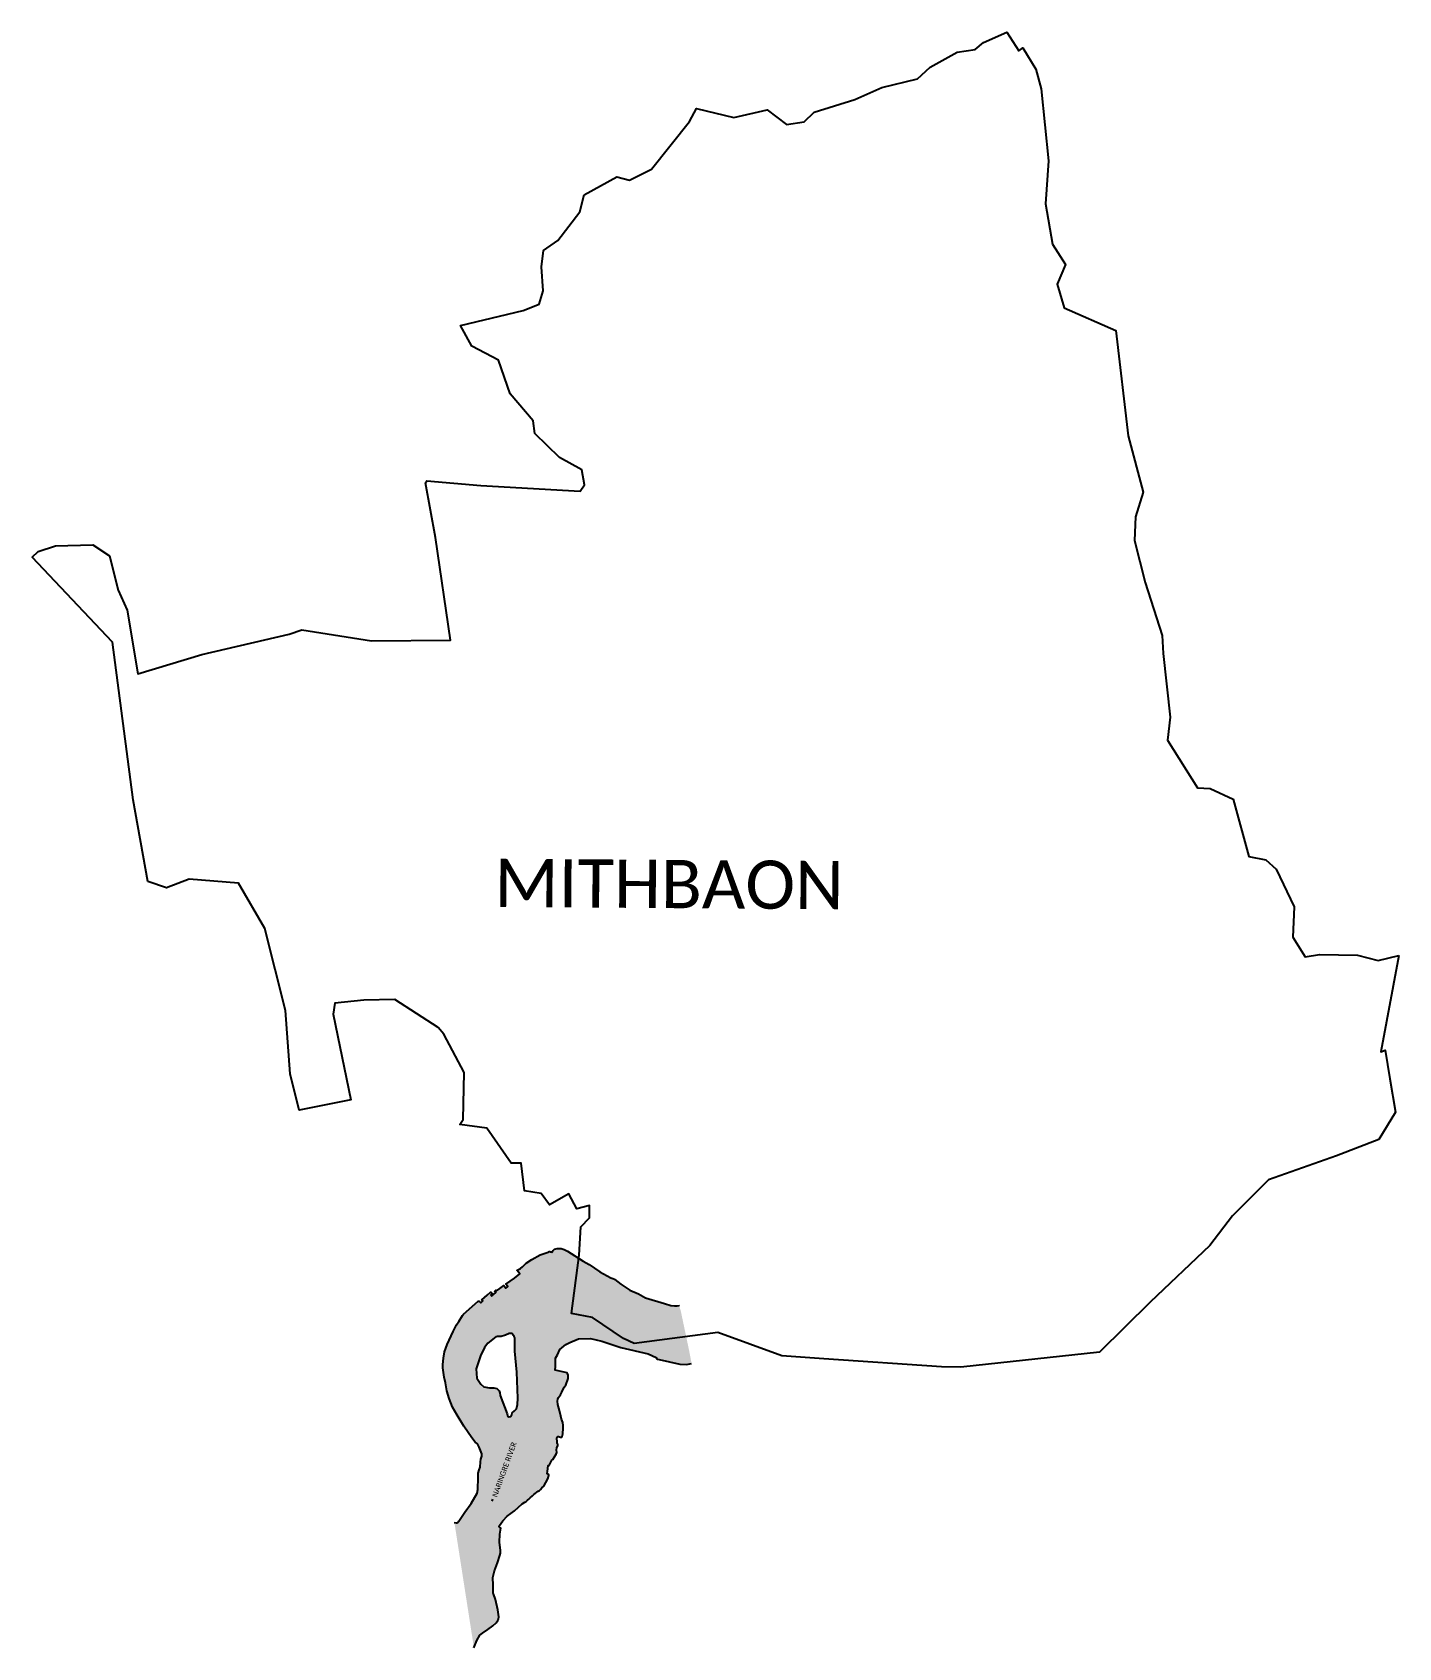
# Model space of a CAD drawing. Header units: metres. Extents: x 328606 to 333715, y 1799874 to 1805912.
import ezdxf

# ---------------------------------------------------------------- set-up
doc = ezdxf.new("R2010")
doc.units = ezdxf.units.M
doc.header["$MEASUREMENT"] = 0
for name, color, linetype in [('ARROW', 7, 'Continuous'), ('RIVER', 4, 'Continuous'), ('RIVER TEXT', 7, 'Continuous'), ('village', 3, 'Continuous'), ('VILLAGE NAME', 250, 'Continuous')]:
    doc.layers.add(name, color=color, linetype=linetype)
doc.styles.get("Standard").update_dxf_attribs({"font": 'simplex.shx'})
doc.dimstyles.get("Standard").update_dxf_attribs({"dimtxt": 0.18, "dimasz": 0.18, "dimexe": 0.18, "dimexo": 0.0625, "dimgap": 0.09, "dimtad": 0, "dimtih": 1, "dimtoh": 1, "dimdec": 4, "dimzin": 0, "dimdsep": 46, "dimtxsty": 'Standard', "dimcen": 0.09, "dimadec": 0, "dimazin": 0, "dimtfac": 1, "dimtdec": 4, "dimtofl": 0, "dimtmove": 0, "dimatfit": 3, "dimfxl": 1, "dimtolj": 1, "dimtzin": 0, "dimarcsym": 0})

msp = doc.modelspace()

# ---------------------------------------------------------------- hatches: boundary and pattern name
at = {"layer": 'RIVER'}
h = msp.add_hatch(dxfattribs=at)
h.set_pattern_fill('DASH', color=256, scale=40)
h.paths.add_polyline_path([(330562.1, 1800923.5), (330562.3, 1800956.5), (330569.3, 1800968.9), (330578.2, 1800989.4), (330600.1, 1801007.2), (330615, 1801015.7), (330647.5, 1801028.4), (330692.4, 1801029.9), (330735.1, 1801019.9), (330806.4, 1800996.5), (330908.5, 1800973.2), (330938.7, 1800959.2), (330939.6, 1800955.8), (330940.6, 1800954.6), (330943.5, 1800953.3), (330950.1, 1800951.3), (331026.3, 1800933.7), (331052.2, 1800933), (331070.9, 1800936.3), (331061.9, 1800983.6), (331030.3, 1801133.5), (331023.8, 1801153.8), (331016.5, 1801152), (331007.5, 1801152), (330993.7, 1801153.1), (330969.8, 1801161.3), (330898.2, 1801182.6), (330872.7, 1801197), (330840.3, 1801210.6), (330805.9, 1801233.7), (330783.9, 1801250.1), (330782.3, 1801251.6), (330776.5, 1801254.7), (330769.4, 1801256.7), (330727.5, 1801279.7), (330688, 1801306.3), (330666, 1801319.6), (330606.9, 1801356.8), (330594.4, 1801362.3), (330582.7, 1801366.4), (330568, 1801366.4), (330558.7, 1801363.6), (330553.6, 1801358.8), (330552.4, 1801356.5), (330550.7, 1801354.1), (330548.7, 1801353), (330546.4, 1801353.8), (330543, 1801354.6), (330540.5, 1801354.8), (330538.4, 1801354.8), (330535.9, 1801354.4), (330534.4, 1801353.3), (330504.3, 1801343.2), (330472.9, 1801326), (330452.1, 1801311.9), (330438.3, 1801297.4), (330431.4, 1801291.3), (330428.9, 1801290.1), (330418.9, 1801286), (330418.3, 1801285.5), (330418, 1801284.8), (330429, 1801271.5), (330408.3, 1801256.1), (330376.8, 1801233.6), (330383.9, 1801224.2), (330376.2, 1801218.2), (330368.8, 1801227.6), (330353.6, 1801216.8), (330341.7, 1801207.9), (330339.3, 1801210.6), (330334.8, 1801206.5), (330334.9, 1801206), (330335.9, 1801205.1), (330338.9, 1801202.2), (330331.3, 1801195.8), (330324.1, 1801188.7), (330323, 1801189.1), (330322.1, 1801190.3), (330320.5, 1801192.1), (330320.5, 1801192.8), (330321.3, 1801193.7), (330322.8, 1801194.8), (330324.1, 1801196.1), (330325.5, 1801197.5), (330325.5, 1801197.7), (330325.4, 1801197.9), (330325.1, 1801198.3), (330320.8, 1801203.2), (330320.2, 1801203.7), (330319.6, 1801203.7), (330318.9, 1801203.3), (330306.1, 1801191.9), (330286.4, 1801174.9), (330286.3, 1801174.4), (330287.1, 1801173.5), (330290, 1801170.3), (330282.6, 1801163.3), (330276.4, 1801170.2), (330275.8, 1801170.2), (330274.4, 1801169.6), (330273.1, 1801169.6), (330261.4, 1801160.3), (330217.8, 1801121), (330214.1, 1801115.8), (330200, 1801094.1), (330191.9, 1801080.7), (330178.7, 1801056.8), (330156.5, 1801007.6), (330151.3, 1800994.4), (330146.6, 1800979.7), (330143.2, 1800956.9), (330140.1, 1800932.4), (330140.1, 1800920.7), (330145.6, 1800885.9), (330150.8, 1800864.5), (330155.8, 1800833.9), (330164, 1800806.4), (330177.4, 1800773.2), (330194.7, 1800743.1), (330219, 1800702.1), (330249.3, 1800658.2), (330261.1, 1800642.3), (330270.7, 1800636.7), (330276.7, 1800623.6), (330286.6, 1800599.2), (330286.6, 1800590.6), (330282.8, 1800579.6), (330281.5, 1800569.2), (330280.7, 1800549.2), (330276.5, 1800539.6), (330272.3, 1800527.2), (330273.2, 1800511), (330271.3, 1800465.1), (330269.2, 1800452), (330246.4, 1800413.3), (330222.7, 1800380.4), (330200.5, 1800347), (330198.8, 1800344.7), (330197.4, 1800343.2), (330195.7, 1800342.1), (330193.2, 1800341.3), (330190.6, 1800341), (330184, 1800341.9), (330256.8, 1799874.9), (330267.8, 1799901.8), (330279.3, 1799920.9), (330289.6, 1799929.2), (330308.5, 1799942.2), (330327.9, 1799956.6), (330340.3, 1799967.4), (330346.1, 1799975.7), (330348.6, 1799981), (330350.5, 1799989.3), (330349, 1799998.6), (330346.2, 1800016.3), (330337.6, 1800055), (330329.7, 1800075.2), (330329.3, 1800078.4), (330328.9, 1800108.1), (330327.3, 1800136.7), (330333.7, 1800161.4), (330344.6, 1800191.2), (330353.7, 1800218.7), (330356.7, 1800228), (330356.7, 1800238.1), (330352.7, 1800269.1), (330353.6, 1800298.8), (330357.3, 1800321.7), (330352.2, 1800325.4), (330350.6, 1800326.8), (330352.7, 1800331.1), (330364.7, 1800348.9), (330380.6, 1800366.1), (330408.7, 1800385.5), (330437.2, 1800411.7), (330447.2, 1800417.8), (330450.5, 1800419.9), (330457.5, 1800425.2), (330462, 1800429.7), (330464.8, 1800432.4), (330467.2, 1800434.2), (330475.7, 1800442.3), (330480.6, 1800446.6), (330497.1, 1800459.8), (330502, 1800462.5), (330506.1, 1800465.9), (330510.9, 1800471.3), (330518.9, 1800478.5), (330533.3, 1800505.1), (330537.5, 1800517.6), (330537.3, 1800519.5), (330535, 1800522.5), (330533.4, 1800523), (330531.4, 1800524.5), (330530.8, 1800525.9), (330531.9, 1800533.1), (330534.3, 1800556), (330536, 1800556), (330538, 1800555.9), (330538.4, 1800556.1), (330539.8, 1800557.7), (330542.6, 1800562.7), (330548.5, 1800575.8), (330552.5, 1800578.4), (330558.7, 1800588.2), (330564.4, 1800598.1), (330566.6, 1800604.4), (330566.1, 1800614), (330567.2, 1800621.4), (330570.4, 1800629.7), (330570.4, 1800635.5), (330568.7, 1800638.1), (330568.4, 1800639.4), (330568.4, 1800644.9), (330568, 1800647.2), (330566.7, 1800652), (330566.7, 1800655.1), (330567.2, 1800657.1), (330570, 1800663.4), (330571.1, 1800663.6), (330573.6, 1800663.2), (330580.5, 1800661.2), (330582.9, 1800661.2), (330585.9, 1800661.8), (330586.9, 1800663.3), (330589, 1800673.9), (330590.6, 1800694.6), (330590.6, 1800704.5), (330589.2, 1800716), (330584.4, 1800729.1), (330581.6, 1800739.9), (330577.4, 1800760.7), (330570.9, 1800783.4), (330570, 1800795.7), (330570.8, 1800803), (330573.2, 1800809.3), (330580.1, 1800819.2), (330586.1, 1800829.3), (330593.9, 1800848.1), (330600.3, 1800855.9), (330609, 1800881.1), (330609, 1800893), (330607.4, 1800898.7), (330605.2, 1800901.7), (330560.7, 1800911.6), (330560.6, 1800914.8)])
h.paths.add_polyline_path([(330416.8, 1800904.5), (330421.7, 1800806.5), (330420.2, 1800783.4), (330415.5, 1800766.6), (330409, 1800759.3), (330400.5, 1800752.7), (330399.1, 1800744.8), (330396.6, 1800740.3), (330394.7, 1800738.9), (330393.3, 1800738.1), (330389.1, 1800737.7), (330387.2, 1800737.7), (330384.4, 1800739.1), (330382.9, 1800741.8), (330381.6, 1800748.2), (330355.1, 1800816.5), (330354.1, 1800826.7), (330351.9, 1800835), (330342.2, 1800842.7), (330331.1, 1800846.2), (330315.6, 1800846.2), (330294.4, 1800850), (330282.8, 1800859.2), (330269.9, 1800877.9), (330268.3, 1800881.8), (330265.1, 1800917.1), (330280.9, 1800965.9), (330296.1, 1800996.9), (330309, 1801012.2), (330338.5, 1801036.1), (330344.4, 1801037.9), (330359, 1801037.9), (330375, 1801042.2), (330389.2, 1801049.4), (330395.9, 1801049.4), (330399.3, 1801048.5), (330402.7, 1801046.4), (330405.1, 1801041.6), (330407.8, 1801037.6), (330409.3, 1801032.8), (330409.9, 1800983.1)], flags=16)
h.paths.add_polyline_path([(330354.6, 1800426.4), (330432.4, 1800641.6), (330386.8, 1800658.1), (330309, 1800442.8)], flags=24)

# ---------------------------------------------------------------- linework, layer by layer
for points in [[(330183.5, 1800342), (330190.6, 1800341), (330193.2, 1800341.3), (330195.7, 1800342.1), (330197.4, 1800343.2), (330198.8, 1800344.7), (330200.5, 1800347), (330222.7, 1800380.4), (330246.4, 1800413.3), (330269.2, 1800452), (330271.3, 1800465.1), (330273.2, 1800511), (330272.3, 1800527.2), (330276.5, 1800539.6), (330280.7, 1800549.2), (330281.5, 1800569.2), (330282.8, 1800579.6), (330286.6, 1800590.6), (330286.6, 1800599.2), (330276.7, 1800623.6), (330270.7, 1800636.7), (330261.1, 1800642.3), (330249.3, 1800658.2), (330219, 1800702.1), (330194.7, 1800743.1), (330177.4, 1800773.2), (330164, 1800806.4), (330155.8, 1800833.9), (330150.8, 1800864.5), (330145.6, 1800885.9), (330140.1, 1800920.7), (330140.1, 1800932.4), (330143.2, 1800956.9), (330146.6, 1800979.7), (330151.3, 1800994.4), (330156.5, 1801007.6), (330178.7, 1801056.8), (330191.9, 1801080.7), (330200, 1801094.1), (330214.1, 1801115.8), (330217.8, 1801121), (330261.4, 1801160.3), (330273.1, 1801169.6), (330274.4, 1801169.6), (330275.8, 1801170.2), (330276.4, 1801170.2), (330282.6, 1801163.3), (330290, 1801170.3), (330287.1, 1801173.5), (330286.3, 1801174.4), (330286.4, 1801174.9), (330306.1, 1801191.9), (330318.9, 1801203.3), (330319.6, 1801203.7), (330320.2, 1801203.7), (330320.8, 1801203.2), (330325.1, 1801198.3), (330325.4, 1801197.9), (330325.5, 1801197.7), (330325.5, 1801197.5), (330324.1, 1801196.1), (330322.8, 1801194.8), (330321.3, 1801193.7), (330320.5, 1801192.8), (330320.5, 1801192.4), (330321.2, 1801191.3), (330322.1, 1801190.3), (330323, 1801189.1), (330323.7, 1801188.9), (330324.5, 1801189.2), (330331.3, 1801195.8), (330338.4, 1801201.9), (330338.4, 1801202.7), (330336, 1801205), (330335.6, 1801205.4), (330334.9, 1801206), (330334.8, 1801206.5), (330339.3, 1801210.6), (330340.1, 1801209.7), (330341.7, 1801207.9), (330353.6, 1801216.8), (330368.8, 1801227.6), (330376.2, 1801218.2), (330383.9, 1801224.2), (330376.8, 1801233.6), (330408.3, 1801256.1), (330429, 1801271.5), (330418, 1801284.8), (330418.3, 1801285.5), (330418.9, 1801286), (330428.9, 1801290.1), (330431.4, 1801291.3), (330438.3, 1801297.4), (330452.1, 1801311.9), (330472.9, 1801326), (330504.3, 1801343.2), (330534.4, 1801353.3), (330535.9, 1801354.4), (330538.4, 1801354.8), (330540.5, 1801354.8), (330543, 1801354.6), (330546.4, 1801353.8), (330548.2, 1801353.2), (330549, 1801353.2), (330550.7, 1801354.1), (330552.4, 1801356.5), (330553.6, 1801358.8), (330558.7, 1801363.6), (330568, 1801366.4), (330582.7, 1801366.4), (330594.4, 1801362.3), (330606.9, 1801356.8), (330666, 1801319.6), (330666, 1801319.6), (330688, 1801306.3), (330688, 1801306.3), (330688, 1801306.3), (330688, 1801306.3)], [(330688, 1801306.3), (330688, 1801306.3), (330688, 1801306.3), (330688, 1801306.3), (330727.5, 1801279.7), (330769.4, 1801256.7), (330776.5, 1801254.7), (330782.3, 1801251.6), (330783.9, 1801250.1), (330805.9, 1801233.7), (330840.3, 1801210.6), (330872.7, 1801197), (330898.2, 1801182.6), (330969.8, 1801161.3), (330993.7, 1801153.1), (331007.5, 1801152), (331016.5, 1801152), (331023.8, 1801153.8), (331023.8, 1801153.8)], [(330256.6, 1799874.4), (330267.8, 1799901.8), (330279.3, 1799920.9), (330289.6, 1799929.2), (330308.5, 1799942.2), (330327.9, 1799956.6), (330340.3, 1799967.4), (330346.1, 1799975.7), (330348.6, 1799981), (330350.5, 1799989.3), (330349, 1799998.6), (330346.2, 1800016.3), (330337.6, 1800055), (330329.7, 1800075.2), (330329.3, 1800078.4), (330329.3, 1800078.4), (330328.9, 1800108.1), (330327.3, 1800136.7), (330333.7, 1800161.4), (330344.6, 1800191.2), (330353.7, 1800218.7), (330356.7, 1800228), (330356.7, 1800238.1), (330352.7, 1800269.1), (330353.6, 1800298.8), (330357.3, 1800321.7), (330352.2, 1800325.4), (330350.6, 1800326.8), (330352.7, 1800331.1), (330364.7, 1800348.9), (330380.6, 1800366.1), (330408.7, 1800385.5), (330437.2, 1800411.7), (330447.2, 1800417.8), (330450.5, 1800419.9), (330457.5, 1800425.2), (330462, 1800429.7), (330464.8, 1800432.4), (330467.2, 1800434.2), (330475.7, 1800442.3), (330480.6, 1800446.6), (330497.1, 1800459.8), (330502, 1800462.5), (330506.1, 1800465.9), (330510.9, 1800471.3), (330518.9, 1800478.5), (330533.3, 1800505.1), (330537.5, 1800517.6), (330537.3, 1800519.5), (330535, 1800522.5), (330533.4, 1800523), (330531.4, 1800524.5), (330530.8, 1800525.9), (330531.9, 1800533.1), (330534.3, 1800555.3), (330534.7, 1800555.9), (330534.9, 1800556), (330536, 1800556), (330538, 1800555.9), (330538.4, 1800556.1), (330539.8, 1800557.7), (330542.6, 1800562.7), (330548.5, 1800575.8), (330552.5, 1800578.4), (330558.7, 1800588.2), (330564.4, 1800598.1), (330566.6, 1800604.4), (330566.1, 1800614), (330567.2, 1800621.4), (330570.4, 1800629.7), (330570.4, 1800635.5), (330568.7, 1800638.1), (330568.4, 1800639.4), (330568.4, 1800644.9), (330568, 1800647.2), (330566.7, 1800652), (330566.7, 1800655.1), (330567.2, 1800657.1), (330569.8, 1800663.1), (330570.2, 1800663.4), (330571.1, 1800663.6), (330573.6, 1800663.2), (330580.5, 1800661.2), (330582.9, 1800661.2), (330585.9, 1800661.8), (330586.9, 1800663.3), (330589, 1800673.9), (330590.6, 1800694.6), (330590.6, 1800704.5), (330589.2, 1800716), (330584.4, 1800729.1), (330581.6, 1800739.9), (330577.4, 1800760.7), (330570.9, 1800783.4), (330570, 1800795.7), (330570.8, 1800803), (330573.2, 1800809.3), (330580.1, 1800819.2), (330586.1, 1800829.3), (330593.9, 1800848.1), (330600.3, 1800855.9), (330609, 1800881.1), (330609, 1800893), (330607.4, 1800898.7), (330605.2, 1800901.7), (330560.7, 1800911.6), (330560.6, 1800914.8), (330562.1, 1800923.5), (330562.3, 1800956.5), (330569.3, 1800968.9), (330578.2, 1800989.4), (330600.1, 1801007.2), (330615, 1801015.7), (330647.5, 1801028.4), (330692.4, 1801029.9), (330735.1, 1801019.9), (330806.4, 1800996.5), (330908.5, 1800973.2), (330938.7, 1800959.2), (330939.6, 1800955.8), (330940.6, 1800954.6), (330943.5, 1800953.3), (330950.1, 1800951.3), (331026.3, 1800933.7), (331052.2, 1800933), (331070.9, 1800936.3)]]:
    msp.add_lwpolyline(points, dxfattribs=at)
msp.add_lwpolyline([(330355.1, 1800816.5), (330381.6, 1800748.2), (330382.9, 1800741.8), (330384.4, 1800739.1), (330387.2, 1800737.7), (330389.1, 1800737.7), (330393.3, 1800738.1), (330394.7, 1800738.9), (330396.6, 1800740.3), (330399.1, 1800744.8), (330400.5, 1800752.7), (330409, 1800759.3), (330415.5, 1800766.6), (330420.2, 1800783.4), (330421.7, 1800806.5), (330416.8, 1800904.5), (330409.9, 1800983.1), (330409.3, 1801032.8), (330407.8, 1801037.6), (330405.1, 1801041.6), (330402.7, 1801046.4), (330399.3, 1801048.5), (330395.9, 1801049.4), (330389.2, 1801049.4), (330375, 1801042.2), (330359, 1801037.9), (330344.4, 1801037.9), (330338.5, 1801036.1), (330309, 1801012.2), (330296.1, 1800996.9), (330280.9, 1800965.9), (330265.1, 1800917.1), (330268.3, 1800881.8), (330269.9, 1800877.9), (330282.8, 1800859.2), (330294.4, 1800850), (330315.6, 1800846.2), (330331.1, 1800846.2), (330342.2, 1800842.7), (330351.9, 1800835), (330354.1, 1800826.7)], close=True, dxfattribs=at)
at = {"layer": 'village', "color": 3, "true_color": 0x00ff00}
msp.add_polyline3d([(333714.9, 1802461.5, 0), (333647.7, 1802101.5, 0), (333663.9, 1802108.2, 0), (333682, 1802000.2, 0), (333702.7, 1801875.7, 0), (333640.8, 1801773.7, 0), (333481.9, 1801712.6, 0), (333228.6, 1801623.3, 0), (333093.3, 1801488.1, 0), (333008.9, 1801377.5, 0), (332785.3, 1801165.6, 0), (332596.2, 1800979.1, 0), (332077.5, 1800922.7, 0), (332005.7, 1800924.3, 0), (331565.2, 1800954.3, 0), (331408.6, 1800965.1, 0), (331168.7, 1801052.2, 0), (330856.6, 1801010.9, 0), (330816.1, 1801030, 0), (330700, 1801108.8, 0), (330621.4, 1801123.9, 0), (330649.9, 1801341.4, 0), (330656.9, 1801447.4, 0), (330689, 1801480.8, 0), (330688.6, 1801527.4, 0), (330641.8, 1801515, 0), (330612, 1801570.4, 0), (330539.3, 1801530.2, 0), (330508.1, 1801572.2, 0), (330446.1, 1801581.7, 0), (330433.1, 1801685.6, 0), (330396.6, 1801685.9, 0), (330305.7, 1801816.6, 0), (330203.8, 1801829.6, 0), (330216.1, 1801849.1, 0), (330220, 1802024.3, 0), (330144.8, 1802167.6, 0), (330123.6, 1802192, 0), (329960.8, 1802297, 0), (329845.4, 1802295.2, 0), (329737, 1802283.9, 0), (329730.3, 1802242.5, 0), (329796.8, 1801921.7, 0), (329603.8, 1801883.3, 0), (329569.5, 1802019.3, 0), (329552.3, 1802256, 0), (329474.8, 1802562.8, 0), (329376.6, 1802731.6, 0), (329192.3, 1802747.5, 0), (329107.1, 1802714.1, 0), (329037, 1802738.1, 0), (328982.2, 1803043.4, 0), (328905.1, 1803633.3, 0), (328605.6, 1803950.4, 0), (328627.6, 1803972.3, 0), (328692.5, 1803993, 0), (328831.6, 1803996.8, 0), (328894.3, 1803955.4, 0), (328926.6, 1803827.2, 0), (328959.8, 1803752.5, 0), (328999.7, 1803514.9, 0), (329239.6, 1803586.2, 0), (329566, 1803662.6, 0), (329613.3, 1803678.8, 0), (329873.8, 1803637.8, 0), (330169.3, 1803639.9, 0), (330113.1, 1804023.9, 0), (330076.4, 1804228.4, 0), (330080.9, 1804235.6, 0), (330282.5, 1804218.5, 0), (330653.7, 1804196.7, 0), (330670.6, 1804221.4, 0), (330660.5, 1804276.7, 0), (330577.5, 1804322.9, 0), (330485.2, 1804412.4, 0), (330478.7, 1804460.4, 0), (330392, 1804561.6, 0), (330348.2, 1804686.9, 0), (330248.8, 1804739.9, 0), (330206.5, 1804816.2, 0), (330441.6, 1804872.4, 0), (330501.3, 1804896.7, 0), (330515.7, 1804945.7, 0), (330509.7, 1805036, 0), (330517.7, 1805096.6, 0), (330570.7, 1805134.4, 0), (330652.5, 1805241.7, 0), (330668.9, 1805305.2, 0), (330791.4, 1805372.2, 0), (330838.7, 1805359.9, 0), (330920.3, 1805401.4, 0), (331062.7, 1805579.2, 0), (331089, 1805627.5, 0), (331228.2, 1805594.5, 0), (331353.4, 1805623, 0), (331425.8, 1805568.2, 0), (331492.2, 1805577.6, 0), (331529.6, 1805613.6, 0), (331681.8, 1805661.7, 0), (331782.4, 1805706.2, 0), (331915.6, 1805739.1, 0), (331963, 1805782.2, 0), (332063.5, 1805838.5, 0), (332131.1, 1805848, 0), (332161.9, 1805874.1, 0), (332249.8, 1805912.5, 0), (332294.2, 1805843.4, 0), (332310, 1805854.8, 0), (332358.2, 1805774.7, 0), (332377.8, 1805700.7, 0), (332405.2, 1805432.4, 0), (332393.8, 1805271.4, 0), (332420.9, 1805120, 0), (332468.9, 1805044.1, 0), (332437.5, 1804971.2, 0), (332464.5, 1804882.2, 0), (332657, 1804797.4, 0), (332703.8, 1804404.1, 0), (332759.4, 1804193.6, 0), (332731.1, 1804101.1, 0), (332727, 1804012.9, 0), (332766.4, 1803855.8, 0), (332830.4, 1803657.9, 0), (332834, 1803590.3, 0), (332860.2, 1803352.9, 0), (332850.1, 1803267, 0), (332962.4, 1803087.9, 0), (333009.4, 1803086.1, 0), (333096, 1803046.4, 0), (333154.5, 1802831.2, 0), (333218.1, 1802818.8, 0), (333256.8, 1802784.4, 0), (333324, 1802643.3, 0), (333318.8, 1802530.2, 0), (333365.7, 1802456.9, 0), (333419.1, 1802465.3, 0), (333560.9, 1802462.8, 0), (333638.3, 1802442.7, 0)], close=True, dxfattribs=at)

# ---------------------------------------------------------------- texts
at = {"layer": 'RIVER TEXT', "insert": (330312.1, 1800407.7), "char_height": 20, "attachment_point": 1, "rotation": 70.13782}
msp.add_mtext_dynamic_manual_height_columns('\\pxqc;{\\fCalibri|b0|i0|c0|p34;NARINGRE RIVER} ', width=289.007, gutter_width=1, heights=[0], dxfattribs=at)
at = {"layer": 'VILLAGE NAME', "insert": (330333.8, 1802823.5), "char_height": 180.345, "attachment_point": 1, "rotation": 359.61391}
msp.add_mtext_dynamic_manual_height_columns('{\\fCalibri|b0|i0|c0|p34;MITHBAON}', width=1779.605, gutter_width=901.7, heights=[0], dxfattribs=at)
msp.add_mtext_dynamic_manual_height_columns('{\\fCalibri|b0|i0|c0|p34;MITHBAON}', width=1779.605, gutter_width=901.7, heights=[0], dxfattribs=at)

# ---------------------------------------------------------------- leaders
at = {"layer": 'ARROW'}
msp.add_leader([(330325.2, 1800421.7), (330327.4, 1800429)], dimstyle='Standard', override={"dimasz": 3, "dimgap": 0.09, "dimtad": 0}, dxfattribs=at)

doc.saveas('drawing.dxf')
